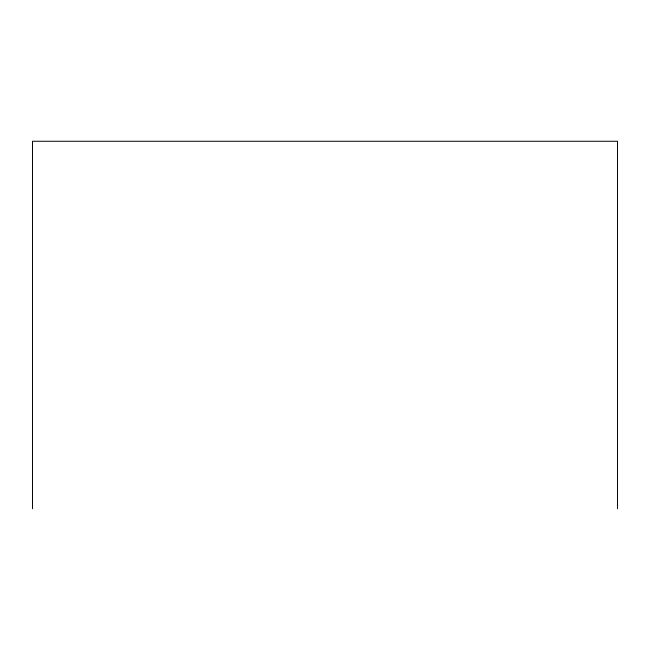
<?xml version="1.0" encoding="UTF-8"?>
<svg xmlns="http://www.w3.org/2000/svg" width="650" height="650" viewBox="0 0 650 650"><rect width="100%" height="100%" fill="white"/><g stroke="black" fill="none" stroke-linecap="round" stroke-linejoin="round"><path stroke-width="0.97" d="M617.5 508.739L617.5 141.261L32.5 141.261L32.5 508.739"/></g></svg>
